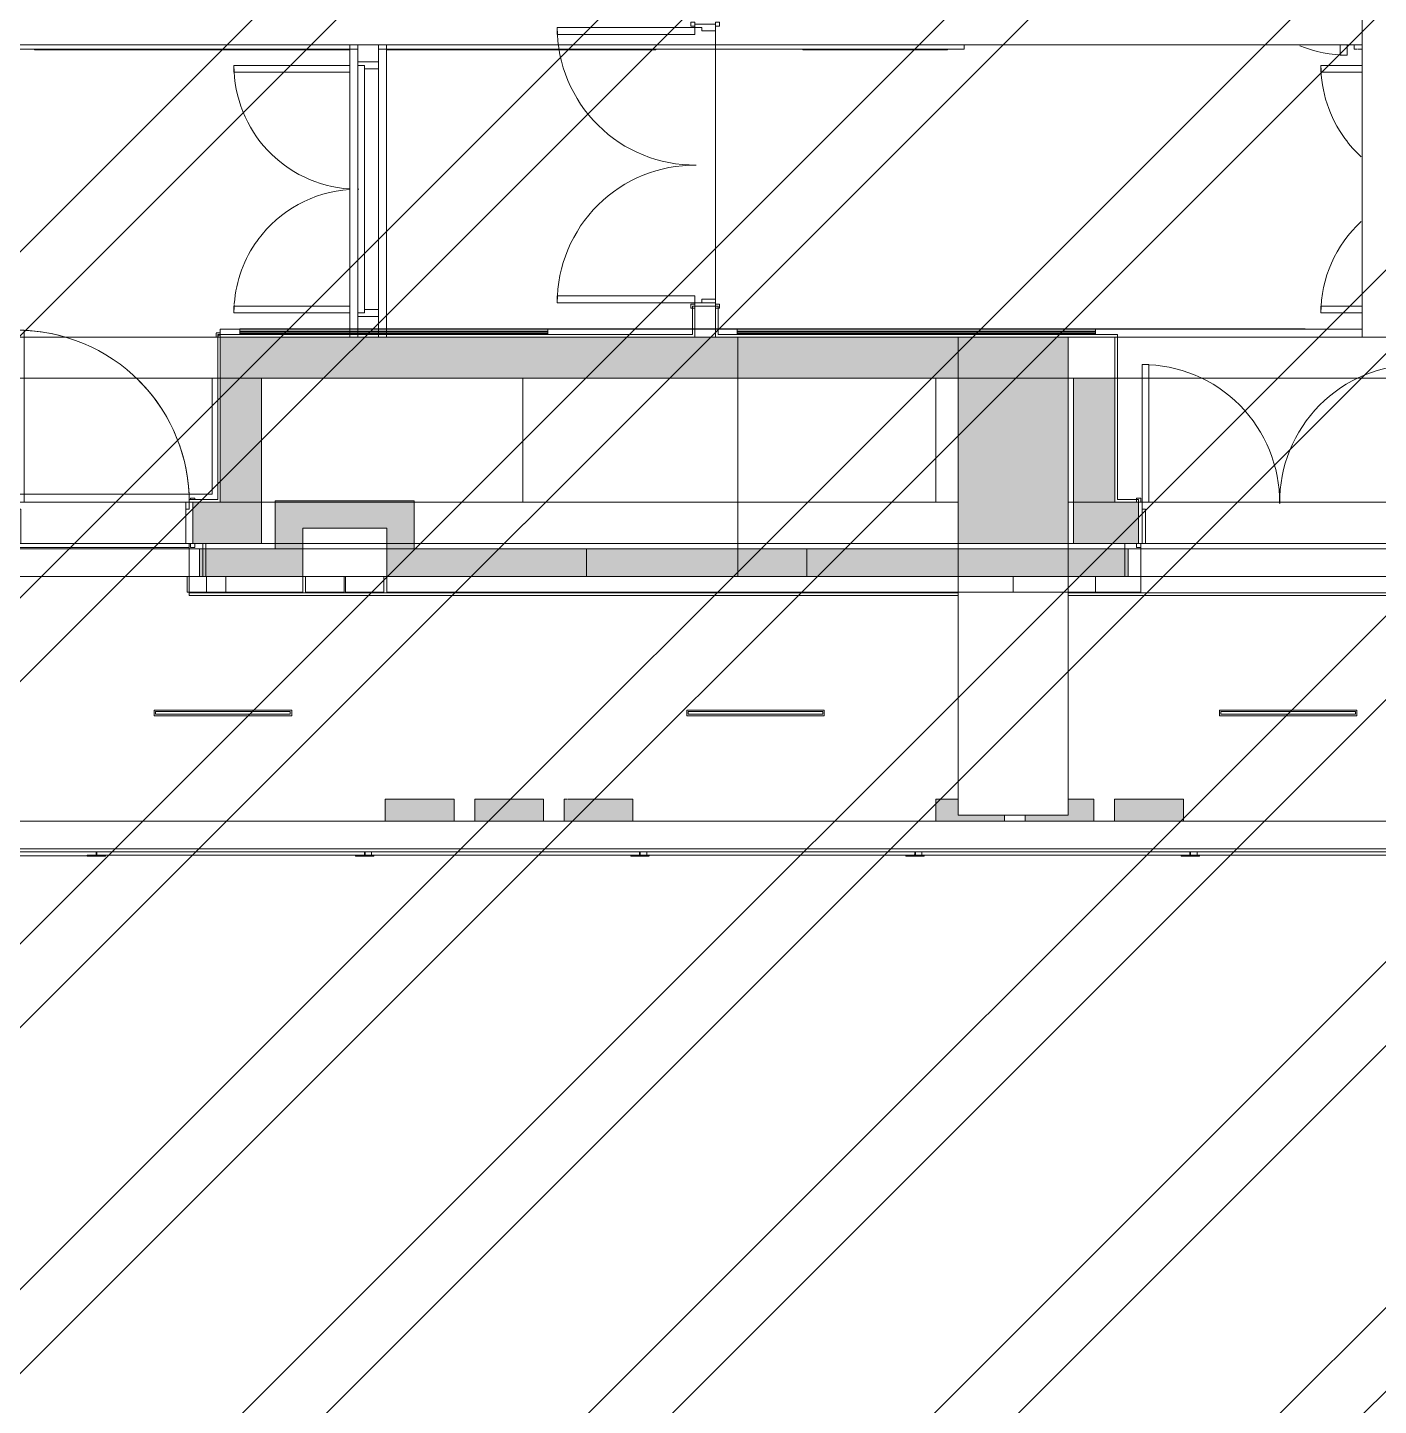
# Model space of a CAD drawing. Header units: millimetres. Extents: x -57519 to 497916, y -349472 to 446842.
# Drawn here: x 291103 to 300921, y 23841 to 33857 of the extents above; entities that cross this region are included whole.
import ezdxf

# ---------------------------------------------------------------- set-up
doc = ezdxf.new("R2010")
doc.units = ezdxf.units.MM
for name, color, linetype, lineweight in [('A-CLNG', 13, 'Continuous', 5), ('A-DETL-GENF', 92, 'Continuous', 5), ('A-DOOR', 31, 'Continuous', 5), ('A-DOOR-FRAM', 31, 'Continuous', 5), ('A-FLOR', 192, 'Continuous', 5), ('A-FLOR-HRAL', 11, 'Continuous', 5), ('A-GENM', 13, 'Continuous', 5), ('A-WALL', 113, 'Continuous', 20), ('A-WALL-PATT', 111, 'Continuous', 20), ('E-LITE-EQPM', 33, 'Continuous', 5), ('S-COLS', 52, 'Continuous', 20)]:
    doc.layers.add(name, color=color, linetype=linetype, lineweight=lineweight)

# ---------------------------------------------------------------- blocks, each defined once
blk = doc.blocks.new('DLN-Double Door__X03_ - _M31_1800 x 2450 _WH_-V14-SITE COVERAGE')
at = {"layer": 'A-DOOR'}
for p, q in [((850, -75), (900, -75)), ((-900, -675), (-900, -975)), ((-850, -975), (-850, -675)), ((850, -975), (850, -675)), ((900, -675), (900, -975)), ((-900, -975), (-850, -975)), ((900, -975), (850, -975))]:
    blk.add_line(p, q, dxfattribs=at)
for centre, start, end in [((900, -75), 179.5, 180.0077), ((-900, -75), 359.9923, 0.5), ((-900, -75), 306.2, 317.5657), ((900, -75), 222.4343, 270), ((-900, -75), 270, 306.2)]:
    blk.add_arc(centre, 900, start, end, dxfattribs=at)
at = {"layer": 'A-DOOR-FRAM'}
for p, q in [((-940, 75), (-940, 105)), ((-940, 105), (-910, 105)), ((-940, 75), (-940, 105)), ((-940, 105), (940, 105)), ((-910, 105), (-910, 75)), ((-910, 105), (-910, 75)), ((910, 105), (-910, 105)), ((940, 105), (910, 105)), ((910, 75), (910, 105)), ((910, 75), (910, 105)), ((940, 105), (940, 75)), ((940, 105), (940, 75)), ((-925, 75), (-940, 75)), ((850, 75), (-940, 75)), ((-910, 75), (-925, 75)), ((-925, -75), (-925, 75)), ((-875, 75), (-925, 75)), ((-925, 75), (850, 75)), ((-925, -75), (-925, 75)), ((-910, 75), (850, 75)), ((850, 75), (-875, 75)), ((-875, -25), (-875, 75)), ((-875, 75), (-875, -25)), ((850, 75), (910, 75)), ((940, 75), (850, 75)), ((875, 75), (850, 75)), ((850, 75), (925, 75)), ((875, -21), (875, 75)), ((875, 75), (925, 75)), ((875, -21), (875, 75)), ((910, 75), (925, 75)), ((925, 75), (940, 75)), ((925, 75), (925, -75)), ((925, 75), (925, -75)), ((850, -25), (-900, -25)), ((-900, -25), (-875, -25)), ((-900, -25), (-900, -75)), ((-900, -25), (-900, -75)), ((-875, -25), (850, -25)), ((833, -75), (850, -75)), ((850, -75), (833, -75)), ((850, -75), (833, -75)), ((833, -75), (850, -75)), ((900, -25), (850, -25)), ((850, -25), (875, -25)), ((850, -75), (940, -75)), ((910, -75), (850, -75)), ((925, -75), (850, -75)), ((850, -75), (900, -75)), ((900, -25), (876, -25)), ((900, -75), (900, -25)), ((900, -75), (900, -25)), ((925, -75), (900, -75)), ((925, -75), (910, -75)), ((940, -75), (925, -75))]:
    blk.add_line(p, q, dxfattribs=at)
blk = doc.blocks.new('DLN-Double Door__X03_ - _M31_1800 x 2450 _WH_-V17-SITE COVERAGE')
at = {"layer": 'A-DOOR'}
for p, q in [((-850, -75), (-900, -75)), ((850, -75), (900, -75)), ((-900, -133), (-900, -975)), ((-850, -975), (-850, -133)), ((850, -970), (850, -133)), ((900, -133), (900, -975)), ((-900, -975), (-850, -975)), ((900, -975), (850, -975))]:
    blk.add_line(p, q, dxfattribs=at)
for centre, start, end in [((900, -75), 179.5, 180.0077), ((-900, -75), 359.9923, 0.5), ((-900, -75), 270, 356.2428), ((900, -75), 183.7572, 233.8), ((900, -75), 233.9127, 265.6861), ((900, -75), 266.0622, 270)]:
    blk.add_arc(centre, 900, start, end, dxfattribs=at)
at = {"layer": 'A-DOOR-FRAM'}
for p, q in [((-925, 75), (-940, 75)), ((940, 75), (-940, 75)), ((-910, 75), (-925, 75)), ((-925, -75), (-925, 75)), ((-875, 75), (-925, 75)), ((-925, 75), (925, 75)), ((-925, -75), (-925, 75)), ((-910, 75), (910, 75)), ((875, 75), (-875, 75)), ((-875, -25), (-875, 75)), ((-875, 75), (-875, -25)), ((875, -25), (875, 75)), ((875, 75), (925, 75)), ((875, -25), (875, 75)), ((910, 75), (925, 75)), ((925, 75), (940, 75)), ((925, 75), (925, -75)), ((925, 75), (925, -75)), ((-940, -75), (-925, -75)), ((-940, -75), (940, -75)), ((-925, -75), (-910, -75)), ((925, -75), (-925, -75)), ((-925, -75), (-900, -75)), ((910, -75), (-910, -75)), ((900, -25), (-900, -25)), ((-900, -25), (-875, -25)), ((-900, -25), (-900, -75)), ((-900, -25), (-900, -75)), ((-900, -75), (900, -75)), ((-875, -25), (875, -25)), ((900, -25), (875, -25)), ((900, -75), (900, -25)), ((900, -75), (900, -25)), ((925, -75), (900, -75)), ((925, -75), (910, -75)), ((940, -75), (925, -75))]:
    blk.add_line(p, q, dxfattribs=at)
blk = doc.blocks.new('ventilation vent - ventilation vent-12393458-SITE COVERAGE')
at = {"layer": 'A-GENM'}
for points in [[(89, 1056), (89, 1050), (250, 1050), (250, 1550), (89, 1548), (89, 1068)], [(89, 404), (89, 400), (250, 400), (250, 900), (89, 898), (89, 406)], [(89, -246), (89, -250), (250, -250), (250, 250), (89, 248), (89, -244)]]:
    blk.add_hatch(color=256, dxfattribs=at).paths.add_polyline_path(points, flags=0)
for p, q in [((250, 1550), (89, 1550)), ((250, 1550), (250, 1356)), ((250, 1356), (250, 1144)), ((250, 1144), (250, 1050)), ((89, 1050), (250, 1050)), ((250, 900), (89, 900)), ((250, 900), (250, 455)), ((250, 455), (250, 425)), ((250, 425), (250, 406)), ((250, 406), (250, 400)), ((89, 400), (250, 400)), ((250, 250), (89, 250)), ((250, 250), (250, 244)), ((250, 244), (250, 225)), ((250, 222), (250, -250)), ((89, -250), (250, -250))]:
    blk.add_line(p, q, dxfattribs=at)
blk = doc.blocks.new('ventilation vent - ventilation vent-V53-SITE COVERAGE')
at = {"layer": 'A-GENM'}
for points in [[(89, 1300), (89, 1050), (134, 1053), (134, 1388), (250, 1388), (250, 1550), (89, 1548), (89, 1303)], [(89, 404), (89, 400), (250, 400), (250, 588), (134, 588), (134, 900), (89, 898), (89, 406)], [(89, -246), (89, -250), (250, -250), (250, 250), (89, 248), (89, -244)]]:
    blk.add_hatch(color=256, dxfattribs=at).paths.add_polyline_path(points, flags=0)
for p, q in [((250, 1550), (89, 1550)), ((250, 1550), (250, 1525)), ((250, 1525), (250, 1388)), ((89, 1050), (134, 1050)), ((134, 900), (89, 900)), ((250, 587), (250, 542)), ((250, 542), (250, 400)), ((89, 400), (250, 400)), ((250, 250), (89, 250)), ((250, 250), (250, 195)), ((250, 195), (250, -56)), ((250, -56), (250, -250)), ((89, -250), (250, -250))]:
    blk.add_line(p, q, dxfattribs=at)
blk = doc.blocks.new('DLN-Single Door__X02_ - _M06a_ 900 x 2450 _WH_-16930747-SITE COVERAGE')
at = {"layer": 'A-DOOR'}
for p, q in [((-450, 975), (-400, 975)), ((-450, 900), (-450, 975)), ((-400, 975), (-400, 900)), ((-450, 134), (-450, 300)), ((-400, 300), (-400, 134)), ((-475, 75), (-490, 75)), ((490, 75), (-490, 75)), ((-460, 75), (-475, 75)), ((-460, 75), (460, 75)), ((-400, 75), (-450, 75)), ((460, 75), (475, 75)), ((475, 75), (490, 75)), ((-490, -105), (-490, -75)), ((-490, -75), (-475, -75)), ((-490, -105), (-490, -75)), ((-490, -75), (328, -75)), ((-475, -75), (-460, -75)), ((-460, -75), (-460, -105)), ((-460, -75), (-460, -105)), ((328, -75), (-460, -75)), ((460, -75), (328, -75)), ((328, -75), (490, -75)), ((460, -105), (460, -75)), ((475, -75), (460, -75)), ((460, -105), (460, -75)), ((490, -75), (475, -75)), ((490, -75), (490, -105)), ((490, -75), (490, -105)), ((-460, -105), (-490, -105)), ((490, -105), (-490, -105)), ((-460, -105), (460, -105)), ((460, -105), (490, -105))]:
    blk.add_line(p, q, dxfattribs=at)
for start, end in [(67.6322, 90), (3.799, 14.5531), (359.5, 0.0077)]:
    blk.add_arc((-450, 75), 900, start, end, dxfattribs=at)
at = {"layer": 'A-DOOR-FRAM'}
for p, q in [((-475, 75), (475, 75)), ((-475, -75), (-475, 75)), ((-450, 75), (-475, 75)), ((-475, -75), (-475, 75)), ((-450, 75), (-450, 25)), ((-450, 75), (-450, 25)), ((450, 75), (-450, 75)), ((-450, 25), (450, 25)), ((-425, 25), (-450, 25)), ((-425, -75), (-425, 25)), ((-425, 25), (-425, -75)), ((425, 25), (-425, 25)), ((425, 25), (450, 25)), ((425, -75), (425, 25)), ((425, -75), (425, 25)), ((450, 25), (450, 75)), ((450, 75), (475, 75)), ((450, 25), (450, 75)), ((475, 75), (475, -75)), ((475, 75), (475, -75)), ((-475, -75), (-425, -75)), ((328, -75), (-475, -75)), ((-425, -75), (328, -75)), ((328, -75), (425, -75)), ((475, -75), (328, -75)), ((475, -75), (425, -75))]:
    blk.add_line(p, q, dxfattribs=at)
blk = doc.blocks.new('DLN-Single Door__X01_ - _M10x_1250 x 2000 _WH_-V110-SITE COVERAGE')
at = {"layer": 'A-DOOR'}
for p, q in [((-625, 1400), (-575, 1400)), ((-625, 1350), (-625, 1400)), ((-575, 1400), (-575, 1350)), ((-625, 208), (-625, 1050)), ((-575, 1050), (-575, 208)), ((625, -180), (-625, -180)), ((-625, -180), (625, -180))]:
    blk.add_line(p, q, dxfattribs=at)
for start, end in [(74.0879, 90), (2.6917, 46.2518)]:
    blk.add_arc((-625, 150), 1250, start, end, dxfattribs=at)
blk = doc.blocks.new('Railing - T PROFILE-16174661-SITE COVERAGE')
at = {"layer": 'A-FLOR-HRAL'}
for p, q in [((8, -9), (3, -9)), ((3, -9), (3, -142)), ((8, -68), (8, -9)), ((8, -142), (8, -83)), ((32, -73), (13, -73)), ((13, -78), (32, -78)), ((3, -142), (8, -142))]:
    blk.add_line(p, q, dxfattribs=at)
for centre, start, end in [((13, -68), 189.2953, 270), ((13, -83), 90, 180)]:
    blk.add_arc(centre, 5, start, end, dxfattribs=at)
blk = doc.blocks.new('Railing - Railing-12128012-SITE COVERAGE')
at = {"layer": 'A-FLOR-HRAL'}
for p, q in [((44839, 27861), (44839, 27842)), ((42839, 27842), (42839, 27846)), ((42839, 27842), (44839, 27842))]:
    blk.add_line(p, q, dxfattribs=at)
at = {"rotation": 89.9999999999807}
blk.add_blockref('Railing - T PROFILE-16174661-SITE COVERAGE', (44714, 27832), dxfattribs=at)
blk = doc.blocks.new('Railing - T PROFILE-V237-SITE COVERAGE')
at = {"layer": 'A-FLOR-HRAL'}
for p, q in [((8, -9), (3, -9)), ((3, -9), (3, -142)), ((8, -68), (8, -9)), ((8, -142), (8, -83)), ((32, -73), (13, -73)), ((13, -78), (32, -78)), ((3, -142), (8, -142))]:
    blk.add_line(p, q, dxfattribs=at)
for centre, start, end in [((13, -68), 189.2953, 270), ((13, -83), 105, 180), ((13, -83), 90, 105)]:
    blk.add_arc(centre, 5, start, end, dxfattribs=at)
blk = doc.blocks.new('Railing - Railing-12128144-SITE COVERAGE')
at = {"layer": 'A-FLOR-HRAL'}
for p, q in [((41679, 27862), (41679, 27856)), ((41679, 27850), (41679, 27862)), ((41679, 27862), (41679, 27850)), ((41679, 27850), (41679, 27862)), ((41679, 27862), (41679, 27850)), ((41679, 27850), (41679, 27862)), ((41679, 27862), (41679, 27850)), ((41679, 27837), (41679, 27862)), ((41679, 27856), (41679, 27850)), ((41679, 27837), (41688, 27837)), ((41821, 27837), (42773, 27837))]:
    blk.add_line(p, q, dxfattribs=at)
at = {"rotation": 90.00000000000007}
for name, p in [('Railing - T PROFILE-16174661-SITE COVERAGE', (41679, 27832)), ('Railing - T PROFILE-V237-SITE COVERAGE', (42764, 27832))]:
    blk.add_blockref(name, p, dxfattribs=at)
blk = doc.blocks.new('Railing - T PROFILE-V238-SITE COVERAGE')
at = {"layer": 'A-FLOR-HRAL'}
for p, q in [((8, -9), (3, -9)), ((3, -9), (3, -141)), ((8, -68), (8, -9)), ((8, -142), (8, -83)), ((32, -73), (13, -73)), ((13, -78), (32, -78)), ((3, -142), (8, -142))]:
    blk.add_line(p, q, dxfattribs=at)
for centre, start, end in [((13, -68), 189.2953, 270), ((13, -83), 90, 180)]:
    blk.add_arc(centre, 5, start, end, dxfattribs=at)
blk = doc.blocks.new('Railing - Railing-12128166-SITE COVERAGE')
at = {"layer": 'A-FLOR-HRAL'}
for p, q in [((44839, 27842), (44839, 27861)), ((46839, 27861), (46839, 27842)), ((44839, 27842), (46839, 27842))]:
    blk.add_line(p, q, dxfattribs=at)
at = {"rotation": 89.9999999999807}
blk.add_blockref('Railing - T PROFILE-V238-SITE COVERAGE', (46714, 27832), dxfattribs=at)
blk = doc.blocks.new('Railing - T PROFILE-V239-SITE COVERAGE')
at = {"layer": 'A-FLOR-HRAL'}
for p, q in [((8, -9), (3, -9)), ((3, -9), (3, -142)), ((8, -68), (8, -9)), ((8, -142), (8, -83)), ((32, -73), (13, -73)), ((13, -78), (32, -78)), ((3, -142), (8, -142))]:
    blk.add_line(p, q, dxfattribs=at)
for centre, start, end in [((13, -68), 189.2953, 216.1968), ((13, -83), 90, 180), ((13, -68), 216.1968, 270)]:
    blk.add_arc(centre, 5, start, end, dxfattribs=at)
blk = doc.blocks.new('Railing - Railing-12128186-SITE COVERAGE')
at = {"layer": 'A-FLOR-HRAL'}
for p, q in [((46839, 27842), (46839, 27861)), ((48839, 27861), (48839, 27842)), ((46839, 27842), (48839, 27842))]:
    blk.add_line(p, q, dxfattribs=at)
at = {"rotation": 89.9999999999807}
blk.add_blockref('Railing - T PROFILE-V239-SITE COVERAGE', (48714, 27832), dxfattribs=at)
blk = doc.blocks.new('Railing - Railing-12128196-SITE COVERAGE')
at = {"layer": 'A-FLOR-HRAL'}
for p, q in [((48839, 27842), (48839, 27861)), ((50839, 27861), (50839, 27850)), ((50839, 27850), (50839, 27842)), ((48839, 27842), (50839, 27842))]:
    blk.add_line(p, q, dxfattribs=at)
at = {"rotation": 89.9999999999807}
blk.add_blockref('Railing - T PROFILE-16174661-SITE COVERAGE', (50714, 27832), dxfattribs=at)
blk = doc.blocks.new('Railing - Railing-12128206-SITE COVERAGE')
at = {"layer": 'A-FLOR-HRAL'}
for p, q in [((50839, 27842), (50839, 27861)), ((52839, 27861), (52839, 27842)), ((50839, 27842), (52839, 27842))]:
    blk.add_line(p, q, dxfattribs=at)
at = {"rotation": 89.9999999999807}
blk.add_blockref('Railing - T PROFILE-16174661-SITE COVERAGE', (52714, 27832), dxfattribs=at)
blk = doc.blocks.new('Family4 - Family4-12370344-SITE COVERAGE')
at = {"layer": 'E-LITE-EQPM'}
for p, q in [((20, 500), (-20, 500)), ((-20, 500), (-20, -500)), ((-10, -490), (-10, 490)), ((-10, 490), (10, 490)), ((10, 490), (10, -490)), ((20, -500), (20, 500)), ((-20, -500), (20, -500)), ((10, -490), (-10, -490))]:
    blk.add_line(p, q, dxfattribs=at)
blk = doc.blocks.new('DLN_Wall _ Corner Protection - DLN_Wall _ Corner Protection-13358213-SITE COVERAGE')
at = {"layer": 'A-GENM'}
for q in [(-43, 0), (-46, -2292)]:
    blk.add_line((-46, 0), q, dxfattribs=at)
blk = doc.blocks.new('DLN_Wall _ Corner Protection - DLN_Wall _ Corner Protection-13358187-SITE COVERAGE')
at = {"layer": 'A-GENM'}
for p in [(-46, -43), (-43, -2000)]:
    blk.add_line(p, (-46, -2000), dxfattribs=at)
blk = doc.blocks.new('DLN_Wall _ Corner Protection - DLN_Wall _ Corner Protection-12807745-SITE COVERAGE')
at = {"layer": 'A-GENM'}
for p, q in [((-46, 0), (-43, 0)), ((-46, 0), (-46, -1050)), ((-43, -1050), (-46, -1050))]:
    blk.add_line(p, q, dxfattribs=at)
blk = doc.blocks.new('DLN_Wall _ Corner Protection - DLN_Wall _ Corner Protection-13361683-SITE COVERAGE')
at = {"layer": 'A-GENM'}
for p, q in [((-46, 0), (-46, -1315)), ((-46, 0), (-43, 0)), ((-46, -1315), (-46, -2438)), ((-46, -2438), (-46, -6677))]:
    blk.add_line(p, q, dxfattribs=at)
blk = doc.blocks.new('DLN_Corner Protection - DLN_Corner Protection 1100MM-V260-SITE COVERAGE')
at = {"layer": 'A-GENM'}
for p, q in [((15, 15), (-15, 15)), ((-15, 13), (-15, -15)), ((0, 0), (15, 0)), ((0, -15), (0, -1))]:
    blk.add_line(p, q, dxfattribs=at)
blk = doc.blocks.new('DLN-Double Door__X03_ - _M20_2000 x 2450 _WH_-16954922-SITE COVERAGE')
at = {"layer": 'A-DOOR'}
for p, q in [((-1000, 1150), (-950, 1150)), ((-1000, 150), (-1000, 1150)), ((-950, 1150), (-950, 150)), ((950, 1150), (950, 150)), ((1000, 1150), (950, 1150)), ((1000, 150), (1000, 1150)), ((-950, 150), (-1000, 150)), ((950, 150), (1000, 150))]:
    blk.add_line(p, q, dxfattribs=at)
for centre, start, end in [((-1000, 150), 359.5, 90), ((1000, 150), 90, 180.5)]:
    blk.add_arc(centre, 1000, start, end, dxfattribs=at)
at = {"layer": 'A-DOOR-FRAM'}
for p, q in [((-1040, 180), (-1010, 180)), ((-1040, 150), (-1040, 180)), ((-1040, 180), (-1040, 168)), ((-1010, 180), (-1040, 180)), ((-1010, 150), (-1040, 150)), ((-1040, 150), (-1025, 150)), ((-1025, 150), (-1010, 150)), ((-1025, 150), (-1000, 150)), ((-1025, -150), (-1025, 150)), ((-1025, 150), (-1025, -150)), ((-1025, 150), (-1010, 150)), ((-1010, 180), (-1010, 150)), ((-1010, 150), (-1010, 180)), ((-1010, 150), (-1000, 150)), ((-1000, 150), (-1000, 100)), ((-1000, 100), (-1000, 150)), ((1000, 150), (1025, 150)), ((1000, 100), (1000, 150)), ((1000, 150), (1000, 100)), ((1010, 150), (1000, 150)), ((1010, 150), (1010, 180)), ((1010, 180), (1040, 180)), ((1010, 180), (1010, 150)), ((1010, 180), (1040, 180)), ((1040, 150), (1010, 150)), ((1025, 150), (1010, 150)), ((1025, 150), (1010, 150)), ((1040, 150), (1025, 150)), ((1025, 150), (1025, -150)), ((1025, -150), (1025, 150)), ((1040, 180), (1040, 150)), ((1040, 168), (1040, 180)), ((-1000, 100), (-975, 100)), ((-1000, 100), (-975, 100)), ((-975, 100), (-975, -150)), ((-975, -150), (-975, 100)), ((975, 100), (1000, 100)), ((975, -150), (975, 100)), ((1000, 100), (975, 100)), ((975, 100), (975, -150)), ((-1040, -150), (-1010, -150)), ((-1040, -180), (-1040, -150)), ((-1025, -150), (-1040, -150)), ((-1010, -180), (-1040, -180)), ((-1010, -150), (-1025, -150)), ((-975, -150), (-1025, -150)), ((-1010, -150), (-1025, -150)), ((-1010, -150), (-1010, -180)), ((-975, -150), (-1010, -150)), ((1025, -150), (975, -150)), ((975, -150), (1010, -150)), ((1010, -180), (1010, -150)), ((1010, -150), (1040, -150)), ((1010, -150), (1010, -180)), ((1010, -150), (1025, -150)), ((1010, -150), (1025, -150)), ((1040, -180), (1010, -180)), ((1040, -180), (1010, -180)), ((1025, -150), (1040, -150)), ((1040, -150), (1040, -180)), ((1040, -180), (1040, -150))]:
    blk.add_line(p, q, dxfattribs=at)
blk = doc.blocks.new('DLN-Double Door__X03_ - _M20_2000 x 2450 _WH_-V520-SITE COVERAGE')
at = {"layer": 'A-DOOR'}
for p, q in [((-950, -75), (-1000, -75)), ((-1000, -75), (-1000, -1075)), ((-950, -1075), (-950, -75)), ((950, -75), (1000, -75)), ((950, -1075), (950, -75)), ((1000, -75), (1000, -1075)), ((-1000, -1075), (-950, -1075)), ((1000, -1075), (950, -1075))]:
    blk.add_line(p, q, dxfattribs=at)
for centre, start, end in [((-1000, -75), 270, 0.5), ((1000, -75), 179.5, 270)]:
    blk.add_arc(centre, 1000, start, end, dxfattribs=at)
at = {"layer": 'A-DOOR-FRAM'}
for p, q in [((-1010, 105), (-1040, 105)), ((-1040, 105), (-1040, 75)), ((-1040, 93), (-1040, 105)), ((-1040, 105), (-1010, 105)), ((-1010, 75), (-1010, 105)), ((-1010, 105), (-1010, 75)), ((1040, 105), (1010, 105)), ((1010, 105), (1010, 75)), ((1040, 105), (1010, 105)), ((1010, 75), (1010, 105)), ((1040, 75), (1040, 105)), ((1040, 105), (1040, 93)), ((-1040, 75), (-1010, 75)), ((-1010, 75), (-1040, 75)), ((-975, 75), (-1025, 75)), ((-1025, 75), (-1025, -75)), ((-1025, -75), (-1025, 75)), ((-1010, 75), (-1025, 75)), ((-975, 75), (-1010, 75)), ((-975, -25), (-975, 75)), ((-975, 75), (-975, -25)), ((975, 75), (975, -25)), ((1025, 75), (975, 75)), ((975, -25), (975, 75)), ((975, 75), (1008, 75)), ((1010, 75), (1040, 75)), ((1010, 75), (1040, 75)), ((1010, 75), (1025, 75)), ((1025, -75), (1025, 75)), ((1025, 75), (1025, -75)), ((-1010, -75), (-1040, -75)), ((-1040, -75), (-1040, -105)), ((-1040, -105), (-1040, -93)), ((-1025, -75), (-1010, -75)), ((-1025, -75), (-1000, -75)), ((-1025, -75), (-1010, -75)), ((-1010, -105), (-1010, -75)), ((-1010, -75), (-1010, -105)), ((-1010, -75), (-1000, -75)), ((-1000, -75), (-1000, -25)), ((-1000, -25), (-975, -25)), ((-1000, -25), (-975, -25)), ((-1000, -25), (-1000, -75)), ((975, -25), (1000, -25)), ((1000, -25), (975, -25)), ((1000, -25), (1000, -75)), ((1000, -75), (1000, -25)), ((1000, -75), (1025, -75)), ((1008, -75), (1000, -75)), ((1040, -75), (1010, -75)), ((1010, -75), (1010, -105)), ((1025, -75), (1010, -75)), ((1010, -105), (1010, -75)), ((1025, -75), (1010, -75)), ((1040, -105), (1040, -75)), ((1040, -93), (1040, -105)), ((-1040, -105), (-1010, -105)), ((-1010, -105), (-1040, -105)), ((1010, -105), (1040, -105)), ((1010, -105), (1040, -105))]:
    blk.add_line(p, q, dxfattribs=at)
blk = doc.blocks.new('DLN-Single Door__X01_ - _M10a_1250 x 2450 _WH_-16935549-SITE COVERAGE')
at = {"layer": 'A-DOOR'}
for p, q in [((-625, 1400), (-575, 1400)), ((-625, 168), (-625, 1400)), ((-575, 1400), (-575, 150)), ((-665, 180), (-635, 180)), ((-665, 168), (-665, 180)), ((-635, 180), (-635, 168)), ((-575, 150), (-625, 150)), ((635, 168), (635, 180)), ((635, 180), (665, 180)), ((665, 180), (665, 168)), ((-665, -150), (-635, -150)), ((-665, -180), (-665, -150)), ((-635, -180), (-665, -180)), ((-635, -150), (-635, -180)), ((635, -180), (635, -150)), ((635, -150), (665, -150)), ((665, -180), (635, -180)), ((665, -150), (665, -180))]:
    blk.add_line(p, q, dxfattribs=at)
blk.add_arc((-625, 150), 1250, 359.5, 90, dxfattribs=at)
at = {"layer": 'A-DOOR-FRAM'}
for p, q in [((-650, -150), (-650, 150)), ((-650, 150), (-650, -150)), ((-625, 150), (-625, 100)), ((-625, 100), (-625, 150)), ((625, 100), (625, 150)), ((625, 150), (625, 100)), ((650, 150), (650, -150)), ((650, -150), (650, 150)), ((-625, 100), (-600, 100)), ((-625, 100), (-600, 100)), ((-600, 100), (-600, -150)), ((600, 100), (625, 100)), ((600, -150), (600, 100)), ((625, 100), (600, 100)), ((-600, -150), (-650, -150)), ((650, -150), (600, -150))]:
    blk.add_line(p, q, dxfattribs=at)
blk = doc.blocks.new('DLN_Wall _ Corner Protection - DLN_Wall _ Corner Protection-12788087-SITE COVERAGE')
at = {"layer": 'A-GENM'}
for p, q in [((-43, 0), (-46, 0)), ((-46, 0), (-46, -2240)), ((-43, -2240), (-43, 0)), ((-43, 0), (-36, 0)), ((-36, 0), (-27, 0)), ((-25, 0), (-27, 0)), ((-27, 0), (-27, -2240)), ((-25, -2240), (-25, 0)), ((-25, 0), (-21, 0)), ((-21, 0), (-21, -2240)), ((-21, 0), (-10, 0)), ((-10, 0), (-3, 0)), ((-10, 0), (-10, -2240)), ((-46, -2240), (-43, -2240)), ((-36, -2240), (-43, -2240)), ((-27, -2240), (-36, -2240)), ((-27, -2240), (-25, -2240)), ((-21, -2240), (-25, -2240)), ((-10, -2240), (-21, -2240)), ((-3, -2240), (-10, -2240))]:
    blk.add_line(p, q, dxfattribs=at)
blk = doc.blocks.new('DLN_Wall _ Corner Protection - DLN_Wall _ Corner Protection-12788518-SITE COVERAGE')
at = {"layer": 'A-GENM'}
for p, q in [((-43, 0), (-46, 0)), ((-46, 0), (-46, -2603)), ((-43, -2603), (-43, 0)), ((-43, 0), (-36, 0)), ((-36, 0), (-27, 0)), ((-25, 0), (-27, 0)), ((-27, 0), (-27, -2603)), ((-25, -2603), (-25, 0)), ((-25, 0), (-21, 0)), ((-21, 0), (-21, -2603)), ((-21, 0), (-10, 0)), ((-10, 0), (-6, 0)), ((-10, 0), (-10, -2603)), ((-46, -2603), (-43, -2603)), ((-36, -2603), (-43, -2603)), ((-27, -2603), (-36, -2603)), ((-27, -2603), (-25, -2603)), ((-21, -2603), (-25, -2603)), ((-10, -2603), (-21, -2603)), ((-6, -2603), (-10, -2603))]:
    blk.add_line(p, q, dxfattribs=at)

msp = doc.modelspace()

# ---------------------------------------------------------------- hatches: boundary and pattern name
at = {"layer": 'A-DETL-GENF'}
h = msp.add_hatch(dxfattribs=at)
h.set_pattern_fill('FP_40', color=250, style=0, pattern_type=2)
h.set_pattern_definition([(45, (248763.4, 0), (-1257.236, 1257.236), []), (45, (248763.4, 1905), (-1257.236, 1257.236), [])])
h.paths.add_polyline_path([(325750.1, -8642.5), (328562.7, -8642.5), (328562.7, 4657.5), (341312.7, 4657.5), (341312.7, 30557.5), (342712.7, 30557.5), (342712.7, 48907.7), (339962.7, 48907.7), (339962.7, 52157.5), (338962.7, 52157.5), (338962.7, 53757.5), (297512.7, 53757.5), (297512.7, 52247.5), (286277.7, 52247.5), (286277.7, 34407.5), (285902.7, 34407.5), (285902.7, 7407.5), (286277.7, 7407.5), (286277.7, -2267.5), (315555.2, -2267.5), (315555.2, -8642.5), (321257.1, -8642.5)], flags=0)
at = {"layer": 'A-WALL-PATT', "lineweight": 5, "transparency": 33554560}
for points in [[(292502.7, 31307.5), (296265.2, 31307.5), (296264.5, 31607.5), (292502.7, 31607.5), (292502.7, 31554.7)], [(292802.7, 30107.5), (292802.7, 31307.5), (292502.7, 31307.5), (292502.7, 30107.5), (292613.9, 30107.5)], [(299005.2, 30407.5), (299005.2, 31307.5), (298705.2, 31307.5), (298705.2, 30407.5), (298791.9, 30407.5)], [(293102.7, 30067.5), (293102.7, 30417.5), (292902.7, 30417.5), (292902.7, 30067.5)], [(293102.7, 30217.5), (293712.7, 30217.5), (293712.7, 30417.5), (293102.7, 30417.5)], [(293737.2, 30067.5), (293912.7, 30067.5), (293912.7, 30417.5), (293712.7, 30417.5), (293712.7, 30067.5)]]:
    msp.add_hatch(color=253, dxfattribs=at).paths.add_polyline_path(points, flags=0)
at = {"layer": 'A-WALL-PATT', "lineweight": 5, "transparency": 33554432}
msp.add_hatch(color=253, dxfattribs=at).paths.add_polyline_path([(297107, 31307.5), (297865.2, 31307.5), (297865.2, 31607.5), (296265.2, 31607.5), (296265.2, 31307.5), (296545.3, 31307.5)], flags=0)
at = {"layer": 'A-WALL-PATT', "lineweight": 5, "transparency": 33554560}
h = msp.add_hatch(color=253, dxfattribs=at)
h.paths.add_polyline_path([(292389.5, 30107.5), (292502.7, 30107.5), (292502.7, 30407.5), (292302.7, 30407.5), (292302.7, 30107.5), (292377.7, 30107.5)], flags=0)
h.paths.add_polyline_path([(290927.7, 30107.5), (291002.7, 30107.5), (291002.7, 30407.5), (290802.7, 30407.5), (290802.7, 30107.5)], flags=0)
h = msp.add_hatch(color=253, dxfattribs=at)
h.paths.add_polyline_path([(298705.2, 30107.5), (299177.7, 30107.5), (299177.7, 30407.5), (298705.2, 30407.5)], flags=0)
h.paths.add_polyline_path([(301242.7, 30107.5), (301702.7, 30107.5), (301702.7, 30407.5), (301227.7, 30407.5), (301227.7, 30107.5)], flags=0)
h = msp.add_hatch(color=253, dxfattribs=at)
h.paths.add_polyline_path([(293737.2, 29867.5), (299102.7, 29867.5), (299102.7, 30067.5), (293712.7, 30067.5), (293712.7, 29867.5)], flags=0)
h.paths.add_polyline_path([(292613.9, 29867.5), (293102.7, 29867.5), (293102.7, 30067.5), (292352.7, 30067.5), (292352.7, 29867.5)], flags=0)
at = {"layer": 'S-COLS', "transparency": 33554432}
msp.add_hatch(color=9, dxfattribs=at).paths.add_polyline_path([(298665.2, 30107.5), (298665.2, 31607.5), (297865.2, 31607.5), (297865.2, 30107.5)], flags=0)

# ---------------------------------------------------------------- linework, layer by layer
at = {"layer": 'A-CLNG'}
for p, q in [((296264.5, 31607.5), (293652.7, 31607.5)), ((292502.7, 30407.5), (292502.7, 31307.5))]:
    msp.add_line(p, q, dxfattribs=at)
at = {"layer": 'A-FLOR'}
for p, q in [((300802.7, 33732.5), (300802.7, 34127.5)), ((296102.7, 31849.1), (296102.7, 33882.5)), ((293502.7, 33607.5), (293502.7, 33732.5)), ((293652.7, 33607.5), (293652.7, 33732.5)), ((300744.7, 33732.5), (297910.7, 33732.5)), ((300802.7, 31665.5), (300802.7, 33699.5)), ((295952.7, 31849.1), (295952.7, 31857.5)), ((295952.7, 31857.5), (296102.7, 31857.5)), ((293502.7, 31607.5), (293502.7, 31757.5)), ((295952.7, 31832.5), (295952.7, 31847.5)), ((296102.7, 31847.5), (296102.7, 31832.5)), ((296264.5, 31607.5), (290202.7, 31607.5)), ((292502.7, 30407.5), (292502.7, 31607.5)), ((292502.7, 31607.5), (295952.7, 31607.5)), ((296264.5, 31607.5), (293596.8, 31607.5)), ((296102.7, 31607.5), (296120.7, 31607.5)), ((297865.2, 31607.5), (296265.2, 31607.5)), ((296265.2, 31607.5), (298791.9, 31607.5)), ((306677.7, 31607.5), (297865.2, 31607.5)), ((298665.2, 31607.5), (298665.2, 31307.5)), ((289002.7, 31307.5), (297865.2, 31307.5)), ((292052.3, 31307.5), (292802.7, 31307.5)), ((292502.7, 31307.5), (292802.7, 31307.5)), ((292802.7, 31307.5), (292802.7, 30407.5)), ((294702.7, 30407.5), (294702.7, 31307.5)), ((297702.7, 31307.5), (297702.7, 30407.5)), ((299353.5, 31307.5), (297865.2, 31307.5)), ((299353.5, 31307.5), (298665.2, 31307.5)), ((298665.2, 31307.5), (306677.7, 31307.5)), ((297865.2, 30407.5), (290202.7, 30407.5)), ((292252.7, 30107.5), (292252.7, 30407.5)), ((292252.7, 30407.5), (292277.7, 30407.5)), ((297865.2, 28132.5), (297865.2, 30407.5)), ((306677.7, 30407.5), (298665.2, 30407.5)), ((299353.5, 30407.5), (298665.2, 30407.5)), ((298665.2, 28132.5), (298665.2, 30407.5)), ((299353.5, 30407.5), (298665.2, 30407.5)), ((299202.7, 30407.5), (299202.7, 30107.5)), ((292902.7, 30067.5), (290242.7, 30067.5)), ((290929, 30107.5), (297865.2, 30107.5)), ((292377.7, 30107.5), (290929, 30107.5)), ((292377.7, 29867.5), (292377.7, 30107.5)), ((298665.2, 30107.5), (297865.2, 30107.5)), ((298665.2, 30082.7), (298665.2, 30107.5)), ((298665.2, 30107.5), (306677.7, 30107.5)), ((316330.2, 30067.5), (298912.7, 30067.5)), ((301327.7, 30107.5), (299077.7, 30107.5)), ((299202.7, 30107.5), (301202.7, 30107.5)), ((292377.7, 29867.5), (290927.7, 29867.5)), ((316840.2, 29867.5), (299102.7, 29867.5)), ((321777.7, 28087.5), (290442.7, 28087.5)), ((297865.2, 28132.5), (298665.2, 28132.5)), ((321577.7, 27887.5), (290242.7, 27887.5))]:
    msp.add_line(p, q, dxfattribs=at)
at = {"layer": 'A-FLOR', "color": 254}
msp.add_line((296265.2, 29867.5), (296265.2, 31607.5), dxfattribs=at)
at = {"layer": 'A-WALL', "lineweight": 5}
for p, q in [((297910.7, 33732.5), (289402.7, 33732.5)), ((293502.7, 33699.5), (290192.7, 33699.5)), ((293444.7, 31607.5), (293444.7, 33732.5)), ((297910.7, 33699.5), (293652.7, 33699.5)), ((293710.7, 33732.5), (293710.7, 31607.5)), ((297910.7, 33732.5), (297910.7, 33699.5)), ((300802.7, 33732.5), (300744.7, 33732.5)), ((300744.7, 33732.5), (300744.7, 33699.5)), ((300757.1, 33699.5), (300744.7, 33699.5)), ((300769.5, 33699.5), (300757.6, 33699.5)), ((300802.7, 33699.5), (300773.6, 33699.5)), ((300802.7, 33699.5), (300802.7, 33732.5)), ((293502.7, 33607.5), (293652.7, 33607.5)), ((293502.7, 33607.5), (293502.7, 31757.5)), ((293652.7, 31607.5), (293652.7, 33607.5)), ((293652.7, 31757.5), (293502.7, 31757.5)), ((295934.7, 31625.5), (295934.7, 31832.5)), ((295952.7, 31832.5), (295934.7, 31832.5)), ((295952.7, 31832.5), (295952.7, 31607.5)), ((296102.7, 31607.5), (296102.7, 31832.5)), ((296120.7, 31832.5), (296102.7, 31832.5)), ((296120.7, 31832.5), (296120.7, 31625.5)), ((292502.7, 31665.5), (293502.7, 31665.5)), ((292502.7, 31665.5), (292502.7, 31607.5)), ((293652.7, 31665.5), (294016.3, 31665.5)), ((294018, 31665.5), (297945.4, 31665.5)), ((297949.4, 31665.5), (299069.4, 31665.5)), ((299072.7, 31665.5), (300802.7, 31665.5)), ((300802.7, 31607.5), (300802.7, 31665.5)), ((292502.7, 31625.5), (292484.7, 31625.5)), ((292484.7, 31625.5), (295934.7, 31625.5)), ((292484.7, 30425.5), (292484.7, 31625.5)), ((292484.7, 31607.5), (292484.7, 31624.3)), ((299005.2, 31607.5), (296102.7, 31607.5)), ((296120.7, 31625.5), (299023.2, 31625.5)), ((297865.2, 31607.5), (297668.6, 31607.5)), ((299005.2, 30407.5), (299005.2, 31607.5)), ((299023.2, 31625.5), (299023.2, 30425.5)), ((292052.3, 31307.5), (292502.7, 31307.5)), ((292444.7, 30465.5), (292444.7, 31307.5)), ((292802.7, 31307.5), (293175.6, 31307.5)), ((292802.7, 30107.5), (292802.7, 31307.5)), ((292802.7, 31307.5), (296265.2, 31307.5)), ((298705.2, 31307.5), (298705.2, 30107.5)), ((290860.7, 30465.5), (292444.7, 30465.5)), ((292277.7, 30425.5), (292484.7, 30425.5)), ((292277.7, 30407.5), (292277.7, 30425.5)), ((292502.7, 30407.5), (292277.7, 30407.5)), ((292302.7, 30407.5), (292302.7, 30107.5)), ((292902.7, 30417.5), (292902.7, 30067.5)), ((293912.7, 30417.5), (292902.7, 30417.5)), ((293912.7, 30067.5), (293912.7, 30417.5)), ((299023.2, 30425.5), (299177.7, 30425.5)), ((299177.7, 30107.5), (299177.7, 30425.5)), ((293102.7, 29867.5), (293102.7, 30217.5)), ((293102.7, 30217.5), (293712.7, 30217.5)), ((293712.7, 30217.5), (293712.7, 29867.5)), ((292277.7, 29747.5), (292277.7, 30107.5)), ((292352.7, 30067.5), (292352.7, 29867.5)), ((292377.7, 30107.5), (292802.7, 30107.5)), ((292397.7, 29867.5), (292397.7, 30101.7)), ((292902.7, 30067.5), (298912.7, 30067.5)), ((295165.2, 29867.5), (295165.2, 30067.5)), ((296765.2, 29867.5), (296765.2, 30067.5)), ((298665.2, 30067.5), (298912.7, 30067.5)), ((298705.2, 30107.5), (299177.7, 30107.5)), ((299102.7, 29867.5), (299102.7, 30067.5)), ((306677.7, 30067.5), (299115.7, 30067.5)), ((299102.7, 29867.5), (290442.7, 29867.5)), ((298665.2, 29867.5), (299115.7, 29867.5)), ((306677.7, 29867.5), (299115.7, 29867.5)), ((292544.4, 29752.5), (292404.4, 29752.5)), ((298865.2, 29752.5), (298265.2, 29752.5)), ((292277.7, 29729.5), (292277.7, 29747.5)), ((297865.2, 29747.5), (292277.7, 29747.5)), ((297865.2, 29729.5), (292277.7, 29729.5)), ((306677.7, 29747.5), (298665.2, 29747.5)), ((306677.7, 29729.5), (298665.2, 29729.5)), ((290442.7, 27887.5), (321577.7, 27887.5)), ((321577.7, 27864.5), (290442.7, 27864.5))]:
    msp.add_line(p, q, dxfattribs=at)
at = {"layer": 'A-WALL', "color": 10, "lineweight": 5}
msp.add_line((297668.6, 31607.5), (296265.2, 31607.5), dxfattribs=at)
at = {"layer": 'A-WALL', "color": 254, "lineweight": 5}
msp.add_line((297865.2, 31607.5), (297865.2, 31307.5), dxfattribs=at)
at = {"layer": 'A-WALL', "color": 53}
msp.add_line((296265.2, 31307.5), (297865.2, 31307.5), dxfattribs=at)
at = {"layer": 'A-WALL', "lineweight": 18}
for p, q in [((299077.7, 30107.5), (299077.7, 29867.5)), ((299192.7, 30107.5), (299077.7, 30107.5)), ((299192.7, 30082.7), (299192.7, 30107.5)), ((299192.7, 29752.5), (299192.7, 30077.5)), ((292262.7, 29867.5), (292262.7, 29752.5)), ((292404.4, 29867.5), (292377.7, 29867.5)), ((292404.4, 29752.5), (292404.4, 29867.5)), ((293102.7, 29867.5), (292544.4, 29867.5)), ((292544.4, 29867.5), (292544.4, 29752.5)), ((293102.7, 29752.5), (293102.7, 29867.5)), ((293402.7, 29867.5), (293122.7, 29867.5)), ((293122.7, 29867.5), (293122.7, 29752.5)), ((293402.7, 29752.5), (293402.7, 29867.5)), ((293692.7, 29867.5), (293412.7, 29867.5)), ((293412.7, 29867.5), (293412.7, 29752.5)), ((293692.7, 29752.5), (293692.7, 29867.5)), ((298265.2, 29867.5), (293712.7, 29867.5)), ((293712.7, 29867.5), (293712.7, 29752.5)), ((298265.2, 29752.5), (298265.2, 29867.5)), ((299077.7, 29867.5), (298865.2, 29867.5)), ((298865.2, 29867.5), (298865.2, 29752.5)), ((292262.7, 29752.5), (292404.4, 29752.5)), ((292544.4, 29752.5), (293102.7, 29752.5)), ((293122.7, 29752.5), (293402.7, 29752.5)), ((293412.7, 29752.5), (293692.7, 29752.5)), ((293712.7, 29752.5), (298265.2, 29752.5)), ((298865.2, 29752.5), (299192.7, 29752.5))]:
    msp.add_line(p, q, dxfattribs=at)
at = {"layer": 'S-COLS', "color": 254, "lineweight": 5}
for p, q in [((297865.2, 31307.5), (297865.2, 31607.5)), ((298665.2, 31607.5), (298665.2, 30107.5)), ((297865.2, 30107.5), (297865.2, 31307.5)), ((298665.2, 30107.5), (297865.2, 30107.5))]:
    msp.add_line(p, q, dxfattribs=at)
at = {"layer": 'S-COLS', "color": 53}
for p, q in [((297865.2, 31307.5), (297865.2, 30107.5)), ((298665.2, 30107.5), (298665.2, 31307.5)), ((297865.2, 30107.5), (298665.2, 30107.5))]:
    msp.add_line(p, q, dxfattribs=at)

# ---------------------------------------------------------------- block references
at = {"layer": 'A-DOOR'}
for name, p, rotation in [('DLN-Single Door__X02_ - _M06a_ 900 x 2450 _WH_-16930747-SITE COVERAGE', (300242.7, 34632.5), 180), ('DLN-Double Door__X03_ - _M20_2000 x 2450 _WH_-V520-SITE COVERAGE', (296027.7, 32857.5), 270.0000000000001), ('DLN-Double Door__X03_ - _M31_1800 x 2450 _WH_-V17-SITE COVERAGE', (293577.7, 32682.5), 270), ('DLN-Double Door__X03_ - _M31_1800 x 2450 _WH_-V14-SITE COVERAGE', (301477.7, 32682.5), 270)]:
    msp.add_blockref(name, p, dxfattribs=dict(at, rotation=rotation))
for name, p in [('DLN-Single Door__X01_ - _M10a_1250 x 2450 _WH_-16935549-SITE COVERAGE', (291652.7, 30257.5)), ('DLN-Single Door__X01_ - _M10x_1250 x 2000 _WH_-V110-SITE COVERAGE', (291652.7, 30257.5)), ('DLN-Double Door__X03_ - _M20_2000 x 2450 _WH_-16954922-SITE COVERAGE', (300202.7, 30257.5))]:
    msp.add_blockref(name, p, dxfattribs=at)
at = {"layer": 'A-FLOR-HRAL'}
for name in ['Railing - Railing-12128144-SITE COVERAGE', 'Railing - Railing-12128012-SITE COVERAGE', 'Railing - Railing-12128166-SITE COVERAGE', 'Railing - Railing-12128186-SITE COVERAGE', 'Railing - Railing-12128196-SITE COVERAGE', 'Railing - Railing-12128206-SITE COVERAGE']:
    msp.add_blockref(name, (248763.4, 0), dxfattribs=at)
at = {"layer": 'A-GENM'}
for name, p, rotation in [('DLN_Wall _ Corner Protection - DLN_Wall _ Corner Protection-13358213-SITE COVERAGE', (291152.7, 33742.5), 90.0000000000004), ('DLN_Wall _ Corner Protection - DLN_Wall _ Corner Protection-13358187-SITE COVERAGE', (293667.7, 33742.5), 90.0000000000004), ('DLN_Wall _ Corner Protection - DLN_Wall _ Corner Protection-12807745-SITE COVERAGE', (296737.7, 33742.5), 90.00000000000098), ('DLN_Wall _ Corner Protection - DLN_Wall _ Corner Protection-12788087-SITE COVERAGE', (294884.7, 31622.5), 270.0000000000003), ('DLN_Wall _ Corner Protection - DLN_Wall _ Corner Protection-13361683-SITE COVERAGE', (300387.7, 31622.5), 270.0000000000001), ('DLN_Wall _ Corner Protection - DLN_Wall _ Corner Protection-12788518-SITE COVERAGE', (298863.2, 31622.5), 270.0000000000003), ('ventilation vent - ventilation vent-12393458-SITE COVERAGE', (295252.9, 27998.5), 89.99999999999962), ('ventilation vent - ventilation vent-V53-SITE COVERAGE', (299252.9, 27998.5), 89.99999999999962)]:
    msp.add_blockref(name, p, dxfattribs=dict(at, rotation=rotation))
msp.add_blockref('DLN_Corner Protection - DLN_Corner Protection 1100MM-V260-SITE COVERAGE', (292487.7, 31622.5), dxfattribs=at)
at = {"layer": 'E-LITE-EQPM', "rotation": 270.0000000000001}
for p in [(292522.4, 28875), (296393.4, 28875), (300264.4, 28875)]:
    msp.add_blockref('Family4 - Family4-12370344-SITE COVERAGE', p, dxfattribs=at)

doc.saveas('drawing.dxf')
